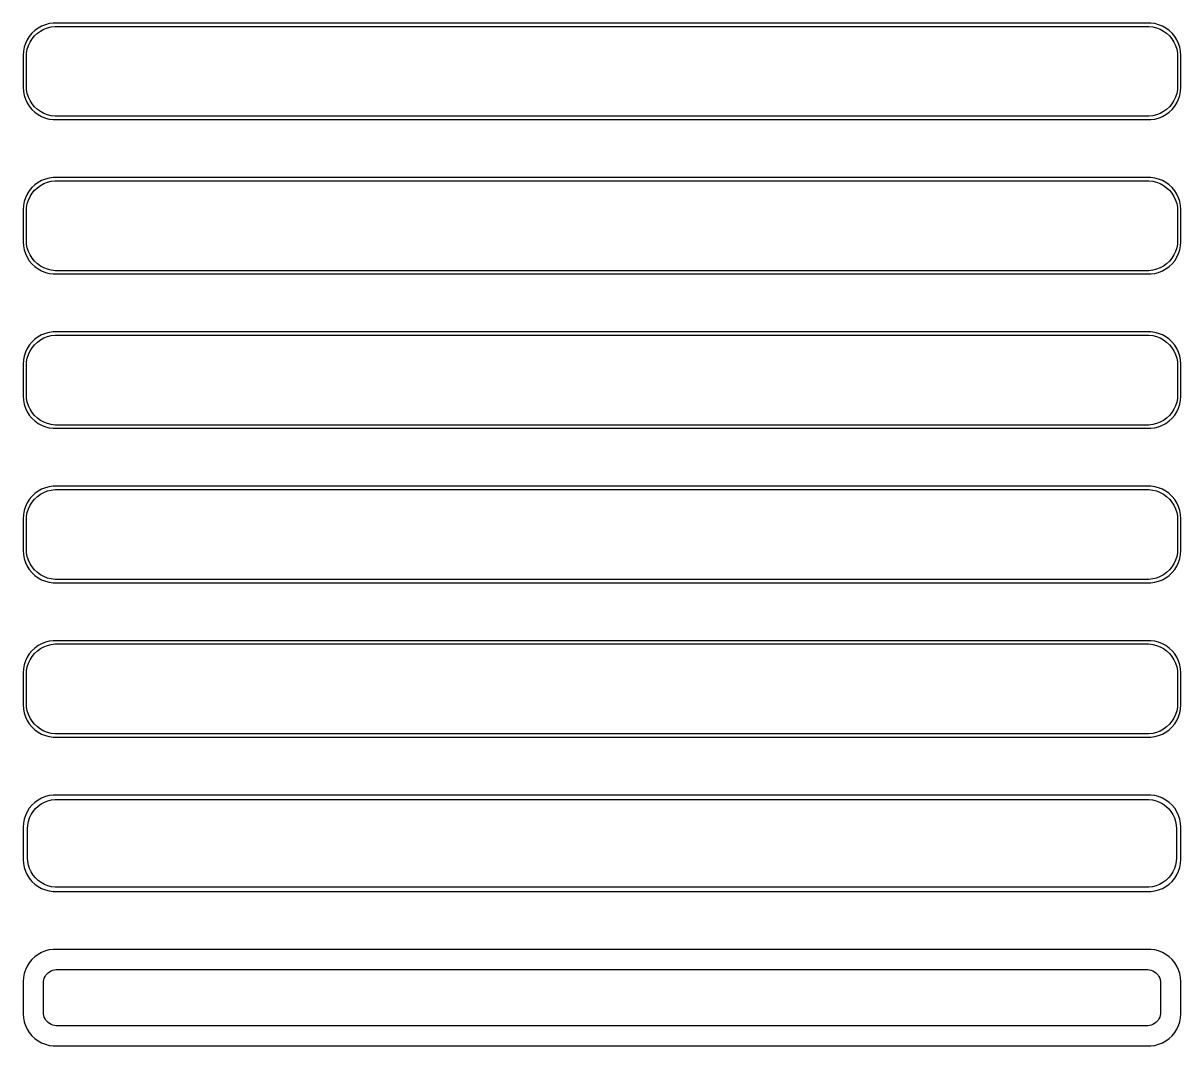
# Model space of a CAD drawing. Header units: metres. Extents: x -90 to 90, y 353 to 703.
# Drawn here: x -90 to 90, y 352.5 to 511.5 of the extents above; entities that cross this region are included whole.
import ezdxf

# ---------------------------------------------------------------- set-up
doc = ezdxf.new("R2010")
doc.units = ezdxf.units.M

msp = doc.modelspace()

# ---------------------------------------------------------------- linework, layer by layer
for p, q in [((-86.5451, 511.255), (-87.1289, 511.024)), ((-85.9369, 511.411), (-86.5451, 511.255)), ((-85.3139, 511.49), (-85.9369, 511.411)), ((85.3139, 511.49), (-85.3139, 511.49)), ((85.9369, 511.411), (85.3139, 511.49)), ((86.5451, 511.255), (85.9369, 511.411)), ((87.1289, 511.024), (86.5451, 511.255)), ((-89.0451, 509.439), (-89.3815, 508.909)), ((-88.6448, 509.923), (-89.0451, 509.439)), ((-88.1871, 510.353), (-88.6448, 509.923)), ((-88.5928, 509.042), (-88.2126, 509.502)), ((-88.2126, 509.502), (-87.7778, 509.91)), ((-87.6791, 510.722), (-88.1871, 510.353)), ((-87.7778, 509.91), (-87.2952, 510.261)), ((-87.1289, 511.024), (-87.6791, 510.722)), ((-87.2952, 510.261), (-86.7724, 510.548)), ((-86.7724, 510.548), (-86.2178, 510.768)), ((-86.2178, 510.768), (-85.6401, 510.916)), ((-85.6401, 510.916), (-85.0482, 510.991)), ((-85.0482, 510.991), (85.0482, 510.991)), ((85.0482, 510.991), (85.6401, 510.916)), ((85.6401, 510.916), (86.2178, 510.768)), ((86.2178, 510.768), (86.7724, 510.548)), ((86.7724, 510.548), (87.2952, 510.261)), ((87.6791, 510.722), (87.1289, 511.024)), ((87.2952, 510.261), (87.7778, 509.91)), ((88.1871, 510.353), (87.6791, 510.722)), ((87.7778, 509.91), (88.2126, 509.502)), ((88.6448, 509.923), (88.1871, 510.353)), ((88.2126, 509.502), (88.5928, 509.042)), ((89.0451, 509.439), (88.6448, 509.923)), ((89.3815, 508.909), (89.0451, 509.439)), ((-89.8429, 507.743), (-89.9606, 507.127)), ((-89.6489, 508.341), (-89.8429, 507.743)), ((-89.3815, 508.909), (-89.6489, 508.341)), ((-89.3508, 507.431), (-89.1664, 507.999)), ((-89.1664, 507.999), (-88.9125, 508.538)), ((-88.9125, 508.538), (-88.5928, 509.042)), ((88.5928, 509.042), (88.9125, 508.538)), ((88.9125, 508.538), (89.1664, 507.999)), ((89.1664, 507.999), (89.3508, 507.431)), ((89.6489, 508.341), (89.3815, 508.909)), ((89.8429, 507.743), (89.6489, 508.341)), ((89.9606, 507.127), (89.8429, 507.743)), ((-89.9606, 507.127), (-90, 506.5)), ((-90, 506.5), (-90, 501.5)), ((-89.5, 506.25), (-89.4625, 506.845)), ((-89.5, 501.75), (-89.5, 506.25)), ((-89.4625, 506.845), (-89.3508, 507.431)), ((89.3508, 507.431), (89.4625, 506.845)), ((89.4625, 506.845), (89.5, 506.25)), ((89.5, 506.25), (89.5, 501.75)), ((90, 506.5), (89.9606, 507.127)), ((90, 501.5), (90, 506.5)), ((-90, 501.5), (-89.9606, 500.873)), ((-89.9606, 500.873), (-89.8429, 500.257)), ((-89.4625, 501.155), (-89.5, 501.75)), ((-89.3508, 500.569), (-89.4625, 501.155)), ((-89.1664, 500.001), (-89.3508, 500.569)), ((89.3508, 500.569), (89.1664, 500.001)), ((89.4625, 501.155), (89.3508, 500.569)), ((89.5, 501.75), (89.4625, 501.155)), ((89.8429, 500.257), (89.9606, 500.873)), ((89.9606, 500.873), (90, 501.5)), ((-89.8429, 500.257), (-89.6489, 499.659)), ((-89.6489, 499.659), (-89.3815, 499.091)), ((-89.3815, 499.091), (-89.0451, 498.561)), ((-88.9125, 499.462), (-89.1664, 500.001)), ((-88.5928, 498.958), (-88.9125, 499.462)), ((-88.2126, 498.498), (-88.5928, 498.958)), ((88.5928, 498.958), (88.2126, 498.498)), ((88.9125, 499.462), (88.5928, 498.958)), ((89.1664, 500.001), (88.9125, 499.462)), ((89.0451, 498.561), (89.3815, 499.091)), ((89.3815, 499.091), (89.6489, 499.659)), ((89.6489, 499.659), (89.8429, 500.257)), ((-89.0451, 498.561), (-88.6448, 498.077)), ((-88.6448, 498.077), (-88.1871, 497.647)), ((-87.7778, 498.09), (-88.2126, 498.498)), ((-88.1871, 497.647), (-87.6791, 497.278)), ((-87.2952, 497.739), (-87.7778, 498.09)), ((-87.6791, 497.278), (-87.1289, 496.976)), ((-86.7724, 497.452), (-87.2952, 497.739)), ((-87.1289, 496.976), (-86.5451, 496.745)), ((-86.2178, 497.232), (-86.7724, 497.452)), ((-85.6401, 497.084), (-86.2178, 497.232)), ((-85.0482, 497.009), (-85.6401, 497.084)), ((85.0482, 497.009), (-85.0482, 497.009)), ((85.6401, 497.084), (85.0482, 497.009)), ((86.2178, 497.232), (85.6401, 497.084)), ((86.7724, 497.452), (86.2178, 497.232)), ((86.5451, 496.745), (87.1289, 496.976)), ((87.2952, 497.739), (86.7724, 497.452)), ((87.1289, 496.976), (87.6791, 497.278)), ((87.7778, 498.09), (87.2952, 497.739)), ((87.6791, 497.278), (88.1871, 497.647)), ((88.2126, 498.498), (87.7778, 498.09)), ((88.1871, 497.647), (88.6448, 498.077)), ((88.6448, 498.077), (89.0451, 498.561)), ((-86.5451, 496.745), (-85.9369, 496.589)), ((-85.9369, 496.589), (-85.3139, 496.51)), ((-85.3139, 496.51), (85.3139, 496.51)), ((85.3139, 496.51), (85.9369, 496.589)), ((85.9369, 496.589), (86.5451, 496.745)), ((-88.1871, 486.353), (-88.6448, 485.923)), ((-87.6791, 486.722), (-88.1871, 486.353)), ((-87.7778, 485.91), (-87.2952, 486.261)), ((-87.1289, 487.024), (-87.6791, 486.722)), ((-87.2952, 486.261), (-86.7724, 486.548)), ((-86.5451, 487.255), (-87.1289, 487.024)), ((-86.7724, 486.548), (-86.2178, 486.768)), ((-85.9369, 487.411), (-86.5451, 487.255)), ((-86.2178, 486.768), (-85.6401, 486.916)), ((-85.3139, 487.49), (-85.9369, 487.411)), ((-85.6401, 486.916), (-85.0482, 486.991)), ((85.3139, 487.49), (-85.3139, 487.49)), ((-85.0482, 486.991), (85.0482, 486.991)), ((85.0482, 486.991), (85.6401, 486.916)), ((85.9369, 487.411), (85.3139, 487.49)), ((85.6401, 486.916), (86.2178, 486.768)), ((86.5451, 487.255), (85.9369, 487.411)), ((86.2178, 486.768), (86.7724, 486.548)), ((87.1289, 487.024), (86.5451, 487.255)), ((86.7724, 486.548), (87.2952, 486.261)), ((87.6791, 486.722), (87.1289, 487.024)), ((87.2952, 486.261), (87.7778, 485.91)), ((88.1871, 486.353), (87.6791, 486.722)), ((88.6448, 485.923), (88.1871, 486.353)), ((-89.6489, 484.341), (-89.8429, 483.743)), ((-89.3815, 484.909), (-89.6489, 484.341)), ((-89.0451, 485.439), (-89.3815, 484.909)), ((-89.1664, 483.999), (-88.9125, 484.538)), ((-88.6448, 485.923), (-89.0451, 485.439)), ((-88.9125, 484.538), (-88.5928, 485.042)), ((-88.5928, 485.042), (-88.2126, 485.502)), ((-88.2126, 485.502), (-87.7778, 485.91)), ((87.7778, 485.91), (88.2126, 485.502)), ((88.2126, 485.502), (88.5928, 485.042)), ((88.5928, 485.042), (88.9125, 484.538)), ((89.0451, 485.439), (88.6448, 485.923)), ((88.9125, 484.538), (89.1664, 483.999)), ((89.3815, 484.909), (89.0451, 485.439)), ((89.6489, 484.341), (89.3815, 484.909)), ((89.8429, 483.743), (89.6489, 484.341)), ((-89.9606, 483.127), (-90, 482.5)), ((-90, 482.5), (-90, 477.5)), ((-89.8429, 483.743), (-89.9606, 483.127)), ((-89.5, 482.25), (-89.4625, 482.845)), ((-89.4625, 482.845), (-89.3508, 483.431)), ((-89.3508, 483.431), (-89.1664, 483.999)), ((89.1664, 483.999), (89.3508, 483.431)), ((89.3508, 483.431), (89.4625, 482.845)), ((89.4625, 482.845), (89.5, 482.25)), ((89.9606, 483.127), (89.8429, 483.743)), ((90, 482.5), (89.9606, 483.127)), ((90, 477.5), (90, 482.5)), ((-89.5, 477.75), (-89.5, 482.25)), ((89.5, 482.25), (89.5, 477.75)), ((-90, 477.5), (-89.9606, 476.873)), ((-89.4625, 477.155), (-89.5, 477.75)), ((-89.3508, 476.569), (-89.4625, 477.155)), ((89.4625, 477.155), (89.3508, 476.569)), ((89.5, 477.75), (89.4625, 477.155)), ((89.9606, 476.873), (90, 477.5)), ((-89.9606, 476.873), (-89.8429, 476.257)), ((-89.8429, 476.257), (-89.6489, 475.659)), ((-89.6489, 475.659), (-89.3815, 475.091)), ((-89.1664, 476.001), (-89.3508, 476.569)), ((-88.9125, 475.462), (-89.1664, 476.001)), ((-88.5928, 474.958), (-88.9125, 475.462)), ((88.9125, 475.462), (88.5928, 474.958)), ((89.1664, 476.001), (88.9125, 475.462)), ((89.3508, 476.569), (89.1664, 476.001)), ((89.3815, 475.091), (89.6489, 475.659)), ((89.6489, 475.659), (89.8429, 476.257)), ((89.8429, 476.257), (89.9606, 476.873)), ((-89.3815, 475.091), (-89.0451, 474.561)), ((-89.0451, 474.561), (-88.6448, 474.077)), ((-88.6448, 474.077), (-88.1871, 473.647)), ((-88.2126, 474.498), (-88.5928, 474.958)), ((-87.7778, 474.09), (-88.2126, 474.498)), ((-88.1871, 473.647), (-87.6791, 473.278)), ((-87.2952, 473.739), (-87.7778, 474.09)), ((-86.7724, 473.452), (-87.2952, 473.739)), ((-86.2178, 473.232), (-86.7724, 473.452)), ((86.7724, 473.452), (86.2178, 473.232)), ((87.2952, 473.739), (86.7724, 473.452)), ((87.7778, 474.09), (87.2952, 473.739)), ((87.6791, 473.278), (88.1871, 473.647)), ((88.2126, 474.498), (87.7778, 474.09)), ((88.1871, 473.647), (88.6448, 474.077)), ((88.5928, 474.958), (88.2126, 474.498)), ((88.6448, 474.077), (89.0451, 474.561)), ((89.0451, 474.561), (89.3815, 475.091)), ((-87.6791, 473.278), (-87.1289, 472.976)), ((-87.1289, 472.976), (-86.5451, 472.745)), ((-86.5451, 472.745), (-85.9369, 472.589)), ((-85.6401, 473.084), (-86.2178, 473.232)), ((-85.9369, 472.589), (-85.3139, 472.51)), ((-85.0482, 473.009), (-85.6401, 473.084)), ((-85.3139, 472.51), (85.3139, 472.51)), ((85.0482, 473.009), (-85.0482, 473.009)), ((85.6401, 473.084), (85.0482, 473.009)), ((85.3139, 472.51), (85.9369, 472.589)), ((86.2178, 473.232), (85.6401, 473.084)), ((85.9369, 472.589), (86.5451, 472.745)), ((86.5451, 472.745), (87.1289, 472.976)), ((87.1289, 472.976), (87.6791, 473.278)), ((-87.6791, 462.722), (-88.1871, 462.353)), ((-87.1289, 463.024), (-87.6791, 462.722)), ((-86.5451, 463.255), (-87.1289, 463.024)), ((-86.7724, 462.548), (-86.2178, 462.768)), ((-85.9369, 463.411), (-86.5451, 463.255)), ((-86.2178, 462.768), (-85.6401, 462.916)), ((-85.3139, 463.49), (-85.9369, 463.411)), ((-85.6401, 462.916), (-85.0482, 462.991)), ((85.3139, 463.49), (-85.3139, 463.49)), ((-85.0482, 462.991), (85.0482, 462.991)), ((85.0482, 462.991), (85.6401, 462.916)), ((85.9369, 463.411), (85.3139, 463.49)), ((85.6401, 462.916), (86.2178, 462.768)), ((86.5451, 463.255), (85.9369, 463.411)), ((86.2178, 462.768), (86.7724, 462.548)), ((87.1289, 463.024), (86.5451, 463.255)), ((87.6791, 462.722), (87.1289, 463.024)), ((88.1871, 462.353), (87.6791, 462.722)), ((-89.3815, 460.909), (-89.6489, 460.341)), ((-89.0451, 461.439), (-89.3815, 460.909)), ((-88.6448, 461.923), (-89.0451, 461.439)), ((-88.9125, 460.538), (-88.5928, 461.042)), ((-88.1871, 462.353), (-88.6448, 461.923)), ((-88.5928, 461.042), (-88.2126, 461.502)), ((-88.2126, 461.502), (-87.7778, 461.91)), ((-87.7778, 461.91), (-87.2952, 462.261)), ((-87.2952, 462.261), (-86.7724, 462.548)), ((86.7724, 462.548), (87.2952, 462.261)), ((87.2952, 462.261), (87.7778, 461.91)), ((87.7778, 461.91), (88.2126, 461.502)), ((88.6448, 461.923), (88.1871, 462.353)), ((88.2126, 461.502), (88.5928, 461.042)), ((88.5928, 461.042), (88.9125, 460.538)), ((89.0451, 461.439), (88.6448, 461.923)), ((89.3815, 460.909), (89.0451, 461.439)), ((89.6489, 460.341), (89.3815, 460.909)), ((-89.9606, 459.127), (-90, 458.5)), ((-89.8429, 459.743), (-89.9606, 459.127)), ((-89.6489, 460.341), (-89.8429, 459.743)), ((-89.4625, 458.845), (-89.3508, 459.431)), ((-89.3508, 459.431), (-89.1664, 459.999)), ((-89.1664, 459.999), (-88.9125, 460.538)), ((88.9125, 460.538), (89.1664, 459.999)), ((89.1664, 459.999), (89.3508, 459.431)), ((89.3508, 459.431), (89.4625, 458.845)), ((89.8429, 459.743), (89.6489, 460.341)), ((89.9606, 459.127), (89.8429, 459.743)), ((90, 458.5), (89.9606, 459.127)), ((-90, 458.5), (-90, 453.5)), ((-89.5, 458.25), (-89.4625, 458.845)), ((-89.5, 453.75), (-89.5, 458.25)), ((89.4625, 458.845), (89.5, 458.25)), ((89.5, 458.25), (89.5, 453.75)), ((90, 453.5), (90, 458.5)), ((-89.4625, 453.155), (-89.5, 453.75)), ((89.5, 453.75), (89.4625, 453.155)), ((-90, 453.5), (-89.9606, 452.873)), ((-89.9606, 452.873), (-89.8429, 452.257)), ((-89.8429, 452.257), (-89.6489, 451.659)), ((-89.3508, 452.569), (-89.4625, 453.155)), ((-89.1664, 452.001), (-89.3508, 452.569)), ((-88.9125, 451.462), (-89.1664, 452.001)), ((89.1664, 452.001), (88.9125, 451.462)), ((89.3508, 452.569), (89.1664, 452.001)), ((89.4625, 453.155), (89.3508, 452.569)), ((89.6489, 451.659), (89.8429, 452.257)), ((89.8429, 452.257), (89.9606, 452.873)), ((89.9606, 452.873), (90, 453.5)), ((-89.6489, 451.659), (-89.3815, 451.091)), ((-89.3815, 451.091), (-89.0451, 450.561)), ((-89.0451, 450.561), (-88.6448, 450.077)), ((-88.5928, 450.958), (-88.9125, 451.462)), ((-88.6448, 450.077), (-88.1871, 449.647)), ((-88.2126, 450.498), (-88.5928, 450.958)), ((-87.7778, 450.09), (-88.2126, 450.498)), ((-87.2952, 449.739), (-87.7778, 450.09)), ((87.7778, 450.09), (87.2952, 449.739)), ((88.2126, 450.498), (87.7778, 450.09)), ((88.1871, 449.647), (88.6448, 450.077)), ((88.5928, 450.958), (88.2126, 450.498)), ((88.9125, 451.462), (88.5928, 450.958)), ((88.6448, 450.077), (89.0451, 450.561)), ((89.0451, 450.561), (89.3815, 451.091)), ((89.3815, 451.091), (89.6489, 451.659)), ((-88.1871, 449.647), (-87.6791, 449.278)), ((-87.6791, 449.278), (-87.1289, 448.976)), ((-86.7724, 449.452), (-87.2952, 449.739)), ((-87.1289, 448.976), (-86.5451, 448.745)), ((-86.2178, 449.232), (-86.7724, 449.452)), ((-86.5451, 448.745), (-85.9369, 448.589)), ((-85.6401, 449.084), (-86.2178, 449.232)), ((-85.9369, 448.589), (-85.3139, 448.51)), ((-85.0482, 449.009), (-85.6401, 449.084)), ((-85.3139, 448.51), (85.3139, 448.51)), ((85.0482, 449.009), (-85.0482, 449.009)), ((85.6401, 449.084), (85.0482, 449.009)), ((85.3139, 448.51), (85.9369, 448.589)), ((86.2178, 449.232), (85.6401, 449.084)), ((85.9369, 448.589), (86.5451, 448.745)), ((86.7724, 449.452), (86.2178, 449.232)), ((86.5451, 448.745), (87.1289, 448.976)), ((87.2952, 449.739), (86.7724, 449.452)), ((87.1289, 448.976), (87.6791, 449.278)), ((87.6791, 449.278), (88.1871, 449.647)), ((-86.5451, 439.255), (-87.1289, 439.024)), ((-85.9369, 439.411), (-86.5451, 439.255)), ((-85.3139, 439.49), (-85.9369, 439.411)), ((85.3139, 439.49), (-85.3139, 439.49)), ((85.9369, 439.411), (85.3139, 439.49)), ((86.5451, 439.255), (85.9369, 439.411)), ((87.1289, 439.024), (86.5451, 439.255)), ((-89.0451, 437.439), (-89.3815, 436.909)), ((-88.6448, 437.923), (-89.0451, 437.439)), ((-88.1871, 438.353), (-88.6448, 437.923)), ((-88.5928, 437.042), (-88.2126, 437.502)), ((-88.2126, 437.502), (-87.7778, 437.91)), ((-87.6791, 438.722), (-88.1871, 438.353)), ((-87.7778, 437.91), (-87.2952, 438.261)), ((-87.1289, 439.024), (-87.6791, 438.722)), ((-87.2952, 438.261), (-86.7724, 438.548)), ((-86.7724, 438.548), (-86.2178, 438.768)), ((-86.2178, 438.768), (-85.6401, 438.916)), ((-85.6401, 438.916), (-85.0482, 438.991)), ((-85.0482, 438.991), (85.0482, 438.991)), ((85.0482, 438.991), (85.6401, 438.916)), ((85.6401, 438.916), (86.2178, 438.768)), ((86.2178, 438.768), (86.7724, 438.548)), ((86.7724, 438.548), (87.2952, 438.261)), ((87.6791, 438.722), (87.1289, 439.024)), ((87.2952, 438.261), (87.7778, 437.91)), ((88.1871, 438.353), (87.6791, 438.722)), ((87.7778, 437.91), (88.2126, 437.502)), ((88.6448, 437.923), (88.1871, 438.353)), ((88.2126, 437.502), (88.5928, 437.042)), ((89.0451, 437.439), (88.6448, 437.923)), ((89.3815, 436.909), (89.0451, 437.439)), ((-89.8429, 435.743), (-89.9606, 435.127)), ((-89.6489, 436.341), (-89.8429, 435.743)), ((-89.3815, 436.909), (-89.6489, 436.341)), ((-89.3508, 435.431), (-89.1664, 435.999)), ((-89.1664, 435.999), (-88.9125, 436.538)), ((-88.9125, 436.538), (-88.5928, 437.042)), ((88.5928, 437.042), (88.9125, 436.538)), ((88.9125, 436.538), (89.1664, 435.999)), ((89.1664, 435.999), (89.3508, 435.431)), ((89.6489, 436.341), (89.3815, 436.909)), ((89.8429, 435.743), (89.6489, 436.341)), ((89.9606, 435.127), (89.8429, 435.743)), ((-89.9606, 435.127), (-90, 434.5)), ((-90, 434.5), (-90, 429.5)), ((-89.5, 434.25), (-89.4625, 434.845)), ((-89.5, 429.75), (-89.5, 434.25)), ((-89.4625, 434.845), (-89.3508, 435.431)), ((89.3508, 435.431), (89.4625, 434.845)), ((89.4625, 434.845), (89.5, 434.25)), ((89.5, 434.25), (89.5, 429.75)), ((90, 434.5), (89.9606, 435.127)), ((90, 429.5), (90, 434.5)), ((-90, 429.5), (-89.9606, 428.873)), ((-89.9606, 428.873), (-89.8429, 428.257)), ((-89.4625, 429.155), (-89.5, 429.75)), ((-89.3508, 428.569), (-89.4625, 429.155)), ((-89.1664, 428.001), (-89.3508, 428.569)), ((89.3508, 428.569), (89.1664, 428.001)), ((89.4625, 429.155), (89.3508, 428.569)), ((89.5, 429.75), (89.4625, 429.155)), ((89.8429, 428.257), (89.9606, 428.873)), ((89.9606, 428.873), (90, 429.5)), ((-89.8429, 428.257), (-89.6489, 427.659)), ((-89.6489, 427.659), (-89.3815, 427.091)), ((-89.3815, 427.091), (-89.0451, 426.561)), ((-88.9125, 427.462), (-89.1664, 428.001)), ((-88.5928, 426.958), (-88.9125, 427.462)), ((-88.2126, 426.498), (-88.5928, 426.958)), ((88.5928, 426.958), (88.2126, 426.498)), ((88.9125, 427.462), (88.5928, 426.958)), ((89.1664, 428.001), (88.9125, 427.462)), ((89.0451, 426.561), (89.3815, 427.091)), ((89.3815, 427.091), (89.6489, 427.659)), ((89.6489, 427.659), (89.8429, 428.257)), ((-89.0451, 426.561), (-88.6448, 426.077)), ((-88.6448, 426.077), (-88.1871, 425.647)), ((-87.7778, 426.09), (-88.2126, 426.498)), ((-88.1871, 425.647), (-87.6791, 425.278)), ((-87.2952, 425.739), (-87.7778, 426.09)), ((-87.6791, 425.278), (-87.1289, 424.976)), ((-86.7724, 425.452), (-87.2952, 425.739)), ((-87.1289, 424.976), (-86.5451, 424.745)), ((-86.2178, 425.232), (-86.7724, 425.452)), ((-85.6401, 425.084), (-86.2178, 425.232)), ((-85.0482, 425.009), (-85.6401, 425.084)), ((85.0482, 425.009), (-85.0482, 425.009)), ((85.6401, 425.084), (85.0482, 425.009)), ((86.2178, 425.232), (85.6401, 425.084)), ((86.7724, 425.452), (86.2178, 425.232)), ((86.5451, 424.745), (87.1289, 424.976)), ((87.2952, 425.739), (86.7724, 425.452)), ((87.1289, 424.976), (87.6791, 425.278)), ((87.7778, 426.09), (87.2952, 425.739)), ((87.6791, 425.278), (88.1871, 425.647)), ((88.2126, 426.498), (87.7778, 426.09)), ((88.1871, 425.647), (88.6448, 426.077)), ((88.6448, 426.077), (89.0451, 426.561)), ((-86.5451, 424.745), (-85.9369, 424.589)), ((-85.9369, 424.589), (-85.3139, 424.51)), ((-85.3139, 424.51), (85.3139, 424.51)), ((85.3139, 424.51), (85.9369, 424.589)), ((85.9369, 424.589), (86.5451, 424.745)), ((-88.1871, 414.353), (-88.6448, 413.923)), ((-87.6791, 414.722), (-88.1871, 414.353)), ((-87.7778, 413.91), (-87.2952, 414.261)), ((-87.1289, 415.024), (-87.6791, 414.722)), ((-87.2952, 414.261), (-86.7724, 414.548)), ((-86.5451, 415.255), (-87.1289, 415.024)), ((-86.7724, 414.548), (-86.2178, 414.768)), ((-85.9369, 415.411), (-86.5451, 415.255)), ((-86.2178, 414.768), (-85.6401, 414.916)), ((-85.3139, 415.49), (-85.9369, 415.411)), ((-85.6401, 414.916), (-85.0482, 414.991)), ((85.3139, 415.49), (-85.3139, 415.49)), ((-85.0482, 414.991), (85.0482, 414.991)), ((85.0482, 414.991), (85.6401, 414.916)), ((85.9369, 415.411), (85.3139, 415.49)), ((85.6401, 414.916), (86.2178, 414.768)), ((86.5451, 415.255), (85.9369, 415.411)), ((86.2178, 414.768), (86.7724, 414.548)), ((87.1289, 415.024), (86.5451, 415.255)), ((86.7724, 414.548), (87.2952, 414.261)), ((87.6791, 414.722), (87.1289, 415.024)), ((87.2952, 414.261), (87.7778, 413.91)), ((88.1871, 414.353), (87.6791, 414.722)), ((88.6448, 413.923), (88.1871, 414.353)), ((-89.6489, 412.341), (-89.8429, 411.743)), ((-89.3815, 412.909), (-89.6489, 412.341)), ((-89.0451, 413.439), (-89.3815, 412.909)), ((-89.1664, 411.999), (-88.9125, 412.538)), ((-88.6448, 413.923), (-89.0451, 413.439)), ((-88.9125, 412.538), (-88.5928, 413.042)), ((-88.5928, 413.042), (-88.2126, 413.502)), ((-88.2126, 413.502), (-87.7778, 413.91)), ((87.7778, 413.91), (88.2126, 413.502)), ((88.2126, 413.502), (88.5928, 413.042)), ((88.5928, 413.042), (88.9125, 412.538)), ((89.0451, 413.439), (88.6448, 413.923)), ((88.9125, 412.538), (89.1664, 411.999)), ((89.3815, 412.909), (89.0451, 413.439)), ((89.6489, 412.341), (89.3815, 412.909)), ((89.8429, 411.743), (89.6489, 412.341)), ((-89.9606, 411.127), (-90, 410.5)), ((-90, 410.5), (-90, 405.5)), ((-89.8429, 411.743), (-89.9606, 411.127)), ((-89.5, 410.25), (-89.4625, 410.845)), ((-89.4625, 410.845), (-89.3508, 411.431)), ((-89.3508, 411.431), (-89.1664, 411.999)), ((89.1664, 411.999), (89.3508, 411.431)), ((89.3508, 411.431), (89.4625, 410.845)), ((89.4625, 410.845), (89.5, 410.25)), ((89.9606, 411.127), (89.8429, 411.743)), ((90, 410.5), (89.9606, 411.127)), ((90, 405.5), (90, 410.5)), ((-89.5, 405.75), (-89.5, 410.25)), ((89.5, 410.25), (89.5, 405.75)), ((-90, 405.5), (-89.9606, 404.873)), ((-89.4625, 405.155), (-89.5, 405.75)), ((-89.3508, 404.569), (-89.4625, 405.155)), ((89.4625, 405.155), (89.3508, 404.569)), ((89.5, 405.75), (89.4625, 405.155)), ((89.9606, 404.873), (90, 405.5)), ((-89.9606, 404.873), (-89.8429, 404.257)), ((-89.8429, 404.257), (-89.6489, 403.659)), ((-89.6489, 403.659), (-89.3815, 403.091)), ((-89.1664, 404.001), (-89.3508, 404.569)), ((-88.9125, 403.462), (-89.1664, 404.001)), ((-88.5928, 402.958), (-88.9125, 403.462)), ((88.9125, 403.462), (88.5928, 402.958)), ((89.1664, 404.001), (88.9125, 403.462)), ((89.3508, 404.569), (89.1664, 404.001)), ((89.3815, 403.091), (89.6489, 403.659)), ((89.6489, 403.659), (89.8429, 404.257)), ((89.8429, 404.257), (89.9606, 404.873)), ((-89.3815, 403.091), (-89.0451, 402.561)), ((-89.0451, 402.561), (-88.6448, 402.077)), ((-88.6448, 402.077), (-88.1871, 401.647)), ((-88.2126, 402.498), (-88.5928, 402.958)), ((-87.7778, 402.09), (-88.2126, 402.498)), ((-88.1871, 401.647), (-87.6791, 401.278)), ((-87.2952, 401.739), (-87.7778, 402.09)), ((-86.7724, 401.452), (-87.2952, 401.739)), ((-86.2178, 401.232), (-86.7724, 401.452)), ((86.7724, 401.452), (86.2178, 401.232)), ((87.2952, 401.739), (86.7724, 401.452)), ((87.7778, 402.09), (87.2952, 401.739)), ((87.6791, 401.278), (88.1871, 401.647)), ((88.2126, 402.498), (87.7778, 402.09)), ((88.1871, 401.647), (88.6448, 402.077)), ((88.5928, 402.958), (88.2126, 402.498)), ((88.6448, 402.077), (89.0451, 402.561)), ((89.0451, 402.561), (89.3815, 403.091)), ((-87.6791, 401.278), (-87.1289, 400.976)), ((-87.1289, 400.976), (-86.5451, 400.745)), ((-86.5451, 400.745), (-85.9369, 400.589)), ((-85.6401, 401.084), (-86.2178, 401.232)), ((-85.9369, 400.589), (-85.3139, 400.51)), ((-85.0482, 401.009), (-85.6401, 401.084)), ((-85.3139, 400.51), (85.3139, 400.51)), ((85.0482, 401.009), (-85.0482, 401.009)), ((85.6401, 401.084), (85.0482, 401.009)), ((85.3139, 400.51), (85.9369, 400.589)), ((86.2178, 401.232), (85.6401, 401.084)), ((85.9369, 400.589), (86.5451, 400.745)), ((86.5451, 400.745), (87.1289, 400.976)), ((87.1289, 400.976), (87.6791, 401.278)), ((-87.6791, 390.722), (-88.1871, 390.353)), ((-87.1289, 391.024), (-87.6791, 390.722)), ((-86.5451, 391.255), (-87.1289, 391.024)), ((-86.6994, 390.393), (-86.1648, 390.604)), ((-85.9369, 391.411), (-86.5451, 391.255)), ((-86.1648, 390.604), (-85.6079, 390.747)), ((-85.3139, 391.49), (-85.9369, 391.411)), ((-85.6079, 390.747), (-85.0375, 390.819)), ((85.3139, 391.49), (-85.3139, 391.49)), ((-85.0375, 390.819), (85.0375, 390.819)), ((85.0375, 390.819), (85.6079, 390.747)), ((85.9369, 391.411), (85.3139, 391.49)), ((85.6079, 390.747), (86.1648, 390.604)), ((86.5451, 391.255), (85.9369, 391.411)), ((86.1648, 390.604), (86.6994, 390.393)), ((87.1289, 391.024), (86.5451, 391.255)), ((87.6791, 390.722), (87.1289, 391.024)), ((88.1871, 390.353), (87.6791, 390.722)), ((-89.3815, 388.909), (-89.6489, 388.341)), ((-89.0451, 389.439), (-89.3815, 388.909)), ((-88.6448, 389.923), (-89.0451, 389.439)), ((-88.7621, 388.456), (-88.454, 388.941)), ((-88.1871, 390.353), (-88.6448, 389.923)), ((-88.454, 388.941), (-88.0875, 389.384)), ((-88.0875, 389.384), (-87.6684, 389.778)), ((-87.6684, 389.778), (-87.2032, 390.116)), ((-87.2032, 390.116), (-86.6994, 390.393)), ((86.6994, 390.393), (87.2032, 390.116)), ((87.2032, 390.116), (87.6684, 389.778)), ((87.6684, 389.778), (88.0875, 389.384)), ((88.0875, 389.384), (88.454, 388.941)), ((88.6448, 389.923), (88.1871, 390.353)), ((88.454, 388.941), (88.7621, 388.456)), ((89.0451, 389.439), (88.6448, 389.923)), ((89.3815, 388.909), (89.0451, 389.439)), ((89.6489, 388.341), (89.3815, 388.909)), ((-89.9606, 387.127), (-90, 386.5)), ((-89.8429, 387.743), (-89.9606, 387.127)), ((-89.6489, 388.341), (-89.8429, 387.743)), ((-89.2923, 386.824), (-89.1846, 387.389)), ((-89.1846, 387.389), (-89.0069, 387.935)), ((-89.0069, 387.935), (-88.7621, 388.456)), ((88.7621, 388.456), (89.0069, 387.935)), ((89.0069, 387.935), (89.1846, 387.389)), ((89.1846, 387.389), (89.2923, 386.824)), ((89.8429, 387.743), (89.6489, 388.341)), ((89.9606, 387.127), (89.8429, 387.743)), ((90, 386.5), (89.9606, 387.127)), ((-90, 386.5), (-90, 381.5)), ((-89.3284, 386.25), (-89.2923, 386.824)), ((-89.3284, 381.75), (-89.3284, 386.25)), ((89.2923, 386.824), (89.3284, 386.25)), ((89.3284, 386.25), (89.3284, 381.75)), ((90, 381.5), (90, 386.5)), ((-89.2923, 381.176), (-89.3284, 381.75)), ((89.3284, 381.75), (89.2923, 381.176)), ((-90, 381.5), (-89.9606, 380.873)), ((-89.9606, 380.873), (-89.8429, 380.257)), ((-89.8429, 380.257), (-89.6489, 379.659)), ((-89.1846, 380.611), (-89.2923, 381.176)), ((-89.0069, 380.065), (-89.1846, 380.611)), ((-88.7621, 379.544), (-89.0069, 380.065)), ((89.0069, 380.065), (88.7621, 379.544)), ((89.1846, 380.611), (89.0069, 380.065)), ((89.2923, 381.176), (89.1846, 380.611)), ((89.6489, 379.659), (89.8429, 380.257)), ((89.8429, 380.257), (89.9606, 380.873)), ((89.9606, 380.873), (90, 381.5)), ((-89.6489, 379.659), (-89.3815, 379.091)), ((-89.3815, 379.091), (-89.0451, 378.561)), ((-89.0451, 378.561), (-88.6448, 378.077)), ((-88.454, 379.059), (-88.7621, 379.544)), ((-88.6448, 378.077), (-88.1871, 377.647)), ((-88.0875, 378.616), (-88.454, 379.059)), ((-87.6684, 378.222), (-88.0875, 378.616)), ((-87.2032, 377.884), (-87.6684, 378.222)), ((87.6684, 378.222), (87.2032, 377.884)), ((88.0875, 378.616), (87.6684, 378.222)), ((88.454, 379.059), (88.0875, 378.616)), ((88.1871, 377.647), (88.6448, 378.077)), ((88.7621, 379.544), (88.454, 379.059)), ((88.6448, 378.077), (89.0451, 378.561)), ((89.0451, 378.561), (89.3815, 379.091)), ((89.3815, 379.091), (89.6489, 379.659)), ((-88.1871, 377.647), (-87.6791, 377.278)), ((-87.6791, 377.278), (-87.1289, 376.976)), ((-86.6994, 377.607), (-87.2032, 377.884)), ((-87.1289, 376.976), (-86.5451, 376.745)), ((-86.1648, 377.396), (-86.6994, 377.607)), ((-86.5451, 376.745), (-85.9369, 376.589)), ((-85.6079, 377.253), (-86.1648, 377.396)), ((-85.9369, 376.589), (-85.3139, 376.51)), ((-85.0375, 377.181), (-85.6079, 377.253)), ((-85.3139, 376.51), (85.3139, 376.51)), ((85.0375, 377.181), (-85.0375, 377.181)), ((85.6079, 377.253), (85.0375, 377.181)), ((85.3139, 376.51), (85.9369, 376.589)), ((86.1648, 377.396), (85.6079, 377.253)), ((85.9369, 376.589), (86.5451, 376.745)), ((86.6994, 377.607), (86.1648, 377.396)), ((86.5451, 376.745), (87.1289, 376.976)), ((87.2032, 377.884), (86.6994, 377.607)), ((87.1289, 376.976), (87.6791, 377.278)), ((87.6791, 377.278), (88.1871, 377.647)), ((-86.5451, 367.255), (-87.1289, 367.024)), ((-85.9369, 367.411), (-86.5451, 367.255)), ((-85.3139, 367.49), (-85.9369, 367.411)), ((85.3139, 367.49), (-85.3139, 367.49)), ((85.9369, 367.411), (85.3139, 367.49)), ((86.5451, 367.255), (85.9369, 367.411)), ((87.1289, 367.024), (86.5451, 367.255)), ((-89.0451, 365.439), (-89.3815, 364.909)), ((-88.6448, 365.923), (-89.0451, 365.439)), ((-88.1871, 366.353), (-88.6448, 365.923)), ((-87.6791, 366.722), (-88.1871, 366.353)), ((-87.1289, 367.024), (-87.6791, 366.722)), ((87.6791, 366.722), (87.1289, 367.024)), ((88.1871, 366.353), (87.6791, 366.722)), ((88.6448, 365.923), (88.1871, 366.353)), ((89.0451, 365.439), (88.6448, 365.923)), ((89.3815, 364.909), (89.0451, 365.439)), ((-89.8429, 363.743), (-89.9606, 363.127)), ((-89.6489, 364.341), (-89.8429, 363.743)), ((-89.3815, 364.909), (-89.6489, 364.341)), ((-86.4567, 363.49), (-86.2879, 363.694)), ((-86.2879, 363.694), (-86.0947, 363.875)), ((-86.0947, 363.875), (-85.8804, 364.031)), ((-85.8804, 364.031), (-85.6482, 364.159)), ((-85.6482, 364.159), (-85.4019, 364.256)), ((-85.4019, 364.256), (-85.1453, 364.322)), ((-85.1453, 364.322), (-84.8825, 364.355)), ((-84.8825, 364.355), (84.8825, 364.355)), ((84.8825, 364.355), (85.1453, 364.322)), ((85.1453, 364.322), (85.4019, 364.256)), ((85.4019, 364.256), (85.6482, 364.159)), ((85.6482, 364.159), (85.8804, 364.031)), ((85.8804, 364.031), (86.0947, 363.875)), ((86.0947, 363.875), (86.2879, 363.694)), ((86.2879, 363.694), (86.4567, 363.49)), ((89.6489, 364.341), (89.3815, 364.909)), ((89.8429, 363.743), (89.6489, 364.341)), ((89.9606, 363.127), (89.8429, 363.743)), ((-89.9606, 363.127), (-90, 362.5)), ((-90, 362.5), (-90, 357.5)), ((-86.8596, 362.25), (-86.843, 362.514)), ((-86.8596, 357.75), (-86.8596, 362.25)), ((-86.843, 362.514), (-86.7934, 362.775)), ((-86.7934, 362.775), (-86.7115, 363.027)), ((-86.7115, 363.027), (-86.5987, 363.266)), ((-86.5987, 363.266), (-86.4567, 363.49)), ((86.4567, 363.49), (86.5987, 363.266)), ((86.5987, 363.266), (86.7115, 363.027)), ((86.7115, 363.027), (86.7934, 362.775)), ((86.7934, 362.775), (86.843, 362.514)), ((86.843, 362.514), (86.8596, 362.25)), ((86.8596, 362.25), (86.8596, 357.75)), ((90, 362.5), (89.9606, 363.127)), ((90, 357.5), (90, 362.5)), ((-90, 357.5), (-89.9606, 356.873)), ((-89.9606, 356.873), (-89.8429, 356.257)), ((-86.843, 357.486), (-86.8596, 357.75)), ((-86.7934, 357.225), (-86.843, 357.486)), ((-86.7115, 356.973), (-86.7934, 357.225)), ((-86.5987, 356.734), (-86.7115, 356.973)), ((-86.4567, 356.51), (-86.5987, 356.734)), ((-86.2879, 356.306), (-86.4567, 356.51)), ((86.4567, 356.51), (86.2879, 356.306)), ((86.5987, 356.734), (86.4567, 356.51)), ((86.7115, 356.973), (86.5987, 356.734)), ((86.7934, 357.225), (86.7115, 356.973)), ((86.843, 357.486), (86.7934, 357.225)), ((86.8596, 357.75), (86.843, 357.486)), ((89.8429, 356.257), (89.9606, 356.873)), ((89.9606, 356.873), (90, 357.5)), ((-89.8429, 356.257), (-89.6489, 355.659)), ((-89.6489, 355.659), (-89.3815, 355.091)), ((-89.3815, 355.091), (-89.0451, 354.561)), ((-86.0947, 356.125), (-86.2879, 356.306)), ((-85.8804, 355.969), (-86.0947, 356.125)), ((-85.6482, 355.841), (-85.8804, 355.969)), ((-85.4019, 355.744), (-85.6482, 355.841)), ((-85.1453, 355.678), (-85.4019, 355.744)), ((-84.8825, 355.645), (-85.1453, 355.678)), ((84.8825, 355.645), (-84.8825, 355.645)), ((85.1453, 355.678), (84.8825, 355.645)), ((85.4019, 355.744), (85.1453, 355.678)), ((85.6482, 355.841), (85.4019, 355.744)), ((85.8804, 355.969), (85.6482, 355.841)), ((86.0947, 356.125), (85.8804, 355.969)), ((86.2879, 356.306), (86.0947, 356.125)), ((89.0451, 354.561), (89.3815, 355.091)), ((89.3815, 355.091), (89.6489, 355.659)), ((89.6489, 355.659), (89.8429, 356.257)), ((-89.0451, 354.561), (-88.6448, 354.077)), ((-88.6448, 354.077), (-88.1871, 353.647)), ((-88.1871, 353.647), (-87.6791, 353.278)), ((-87.6791, 353.278), (-87.1289, 352.976)), ((-87.1289, 352.976), (-86.5451, 352.745)), ((86.5451, 352.745), (87.1289, 352.976)), ((87.1289, 352.976), (87.6791, 353.278)), ((87.6791, 353.278), (88.1871, 353.647)), ((88.1871, 353.647), (88.6448, 354.077)), ((88.6448, 354.077), (89.0451, 354.561)), ((-86.5451, 352.745), (-85.9369, 352.589)), ((-85.9369, 352.589), (-85.3139, 352.51)), ((-85.3139, 352.51), (85.3139, 352.51)), ((85.3139, 352.51), (85.9369, 352.589)), ((85.9369, 352.589), (86.5451, 352.745))]:
    msp.add_line(p, q)

doc.saveas('drawing.dxf')
